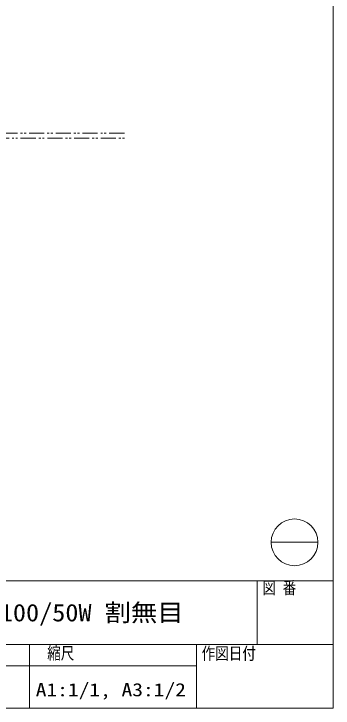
# Model space of a CAD drawing. Units: millimetres on the paper. Extents: x -395 to 395, y -281 to 281.
# Drawn here: x 290.1 to 395.3, y -281 to -51.9 of the extents above; entities that cross this region are included whole.
import ezdxf
from ezdxf.enums import TextEntityAlignment as Align

# ---------------------------------------------------------------- set-up
doc = ezdxf.new("R2010")
doc.units = ezdxf.units.MM
doc.linetypes.add('DOUBLE_CHAIN1', pattern=[8.8, 5, -1, 0.6, -0.6, 0.6, -1])
for name, color, linetype, lineweight in [('0-0__0-6_TITLE_WAKU', 7, 'Continuous', 9), ('0-2_USERZ', 3, 'Continuous', 9), ('0-3_F-1', 7, 'Continuous', 9), ('0-F_EXTLINE', 3, 'DOUBLE_CHAIN1', 9)]:
    doc.layers.add(name, color=color, linetype=linetype, lineweight=lineweight)
doc.layers.add('0-1__0-3_TITLE', color=7, linetype='Continuous')
doc.styles.add('ＭＳ ゴシック', font='')
doc.styles.get('ＭＳ ゴシック').set_extended_font_data('MS Gothic')

# ---------------------------------------------------------------- blocks, each defined once
blk = doc.blocks.new('図枠')
at = {"layer": '0-0__0-6_TITLE_WAKU'}
for p, q in [((790.6, 42), (549.892, 42)), ((765.596, 42), (765.596, 21)), ((790.6, 21), (615.589, 21)), ((690.589, 21), (690.589, 0)), ((745.593, 21), (745.593, 0)), ((615.589, 14), (745.593, 14))]:
    blk.add_line(p, q, dxfattribs=at)
at = {"layer": '0-3_F-1'}
blk.add_line((770.2, 54.7), (785.6, 54.7), dxfattribs=at)
blk.add_lwpolyline([(790.6, 0), (0, 0), (0, 562), (790.6, 562)], close=True, dxfattribs=at)
blk.add_circle((777.9, 54.7), 7.7, dxfattribs=at)
at = {"layer": '0-0__0-6_TITLE_WAKU', "style": 'ＭＳ ゴシック', "width": 0.8}
for s, p in [('図 番', (767.3, 36.428)), ('縮尺', (696.386, 14.875)), ('作図日付', (747.291, 14.786))]:
    blk.add_text(s, height=4.091, dxfattribs=at).set_placement(p, align=Align.BOTTOM_LEFT)

msp = doc.modelspace()

# ---------------------------------------------------------------- linework, layer by layer
at = {"layer": '0-F_EXTLINE'}
msp.add_line((213.143, -92.911), (326.515, -92.911), dxfattribs=at)
msp.add_lwpolyline([(326.515, -91.311), (213.143, -91.311), (213.143, -79.511)], dxfattribs=at)

# ---------------------------------------------------------------- block references
at = {"layer": '0-2_USERZ'}
msp.add_blockref('図枠', (-395.3, -281), dxfattribs=at)

# ---------------------------------------------------------------- texts
at = {"layer": '0-1__0-3_TITLE', "style": 'ＭＳ ゴシック'}
for s, height, width, p in [('Uル－バ－100/50W 割無目', 5.773, 1.1, (246.503, -254.118)), ('A1:1/1, A3:1/2', 4.33, 1.2, (297.312, -278.396))]:
    msp.add_text(s, height=height, dxfattribs=dict(at, width=width)).set_placement(p, align=Align.BOTTOM_LEFT)

doc.saveas('drawing.dxf')
